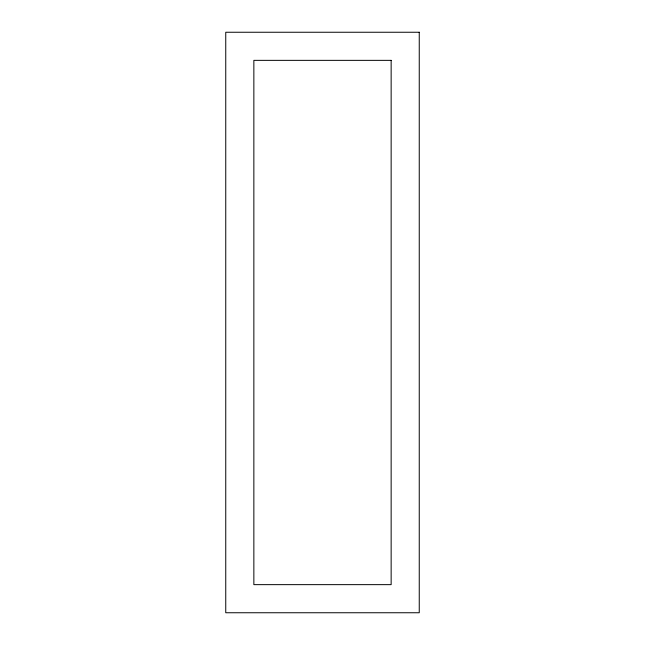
<?xml version="1.0" encoding="UTF-8"?>
<svg xmlns="http://www.w3.org/2000/svg" width="645" height="645" viewBox="0 0 645 645"><rect width="100%" height="100%" fill="white"/><g stroke="black" fill="none" stroke-linecap="round" stroke-linejoin="round"><path stroke-width="0.97" d="M419.25 32.25L225.75 32.25L225.75 612.75L419.25 612.75L419.25 32.25M391.144 60.356L253.856 60.356L253.856 584.644L391.144 584.644L391.144 60.356"/></g></svg>
